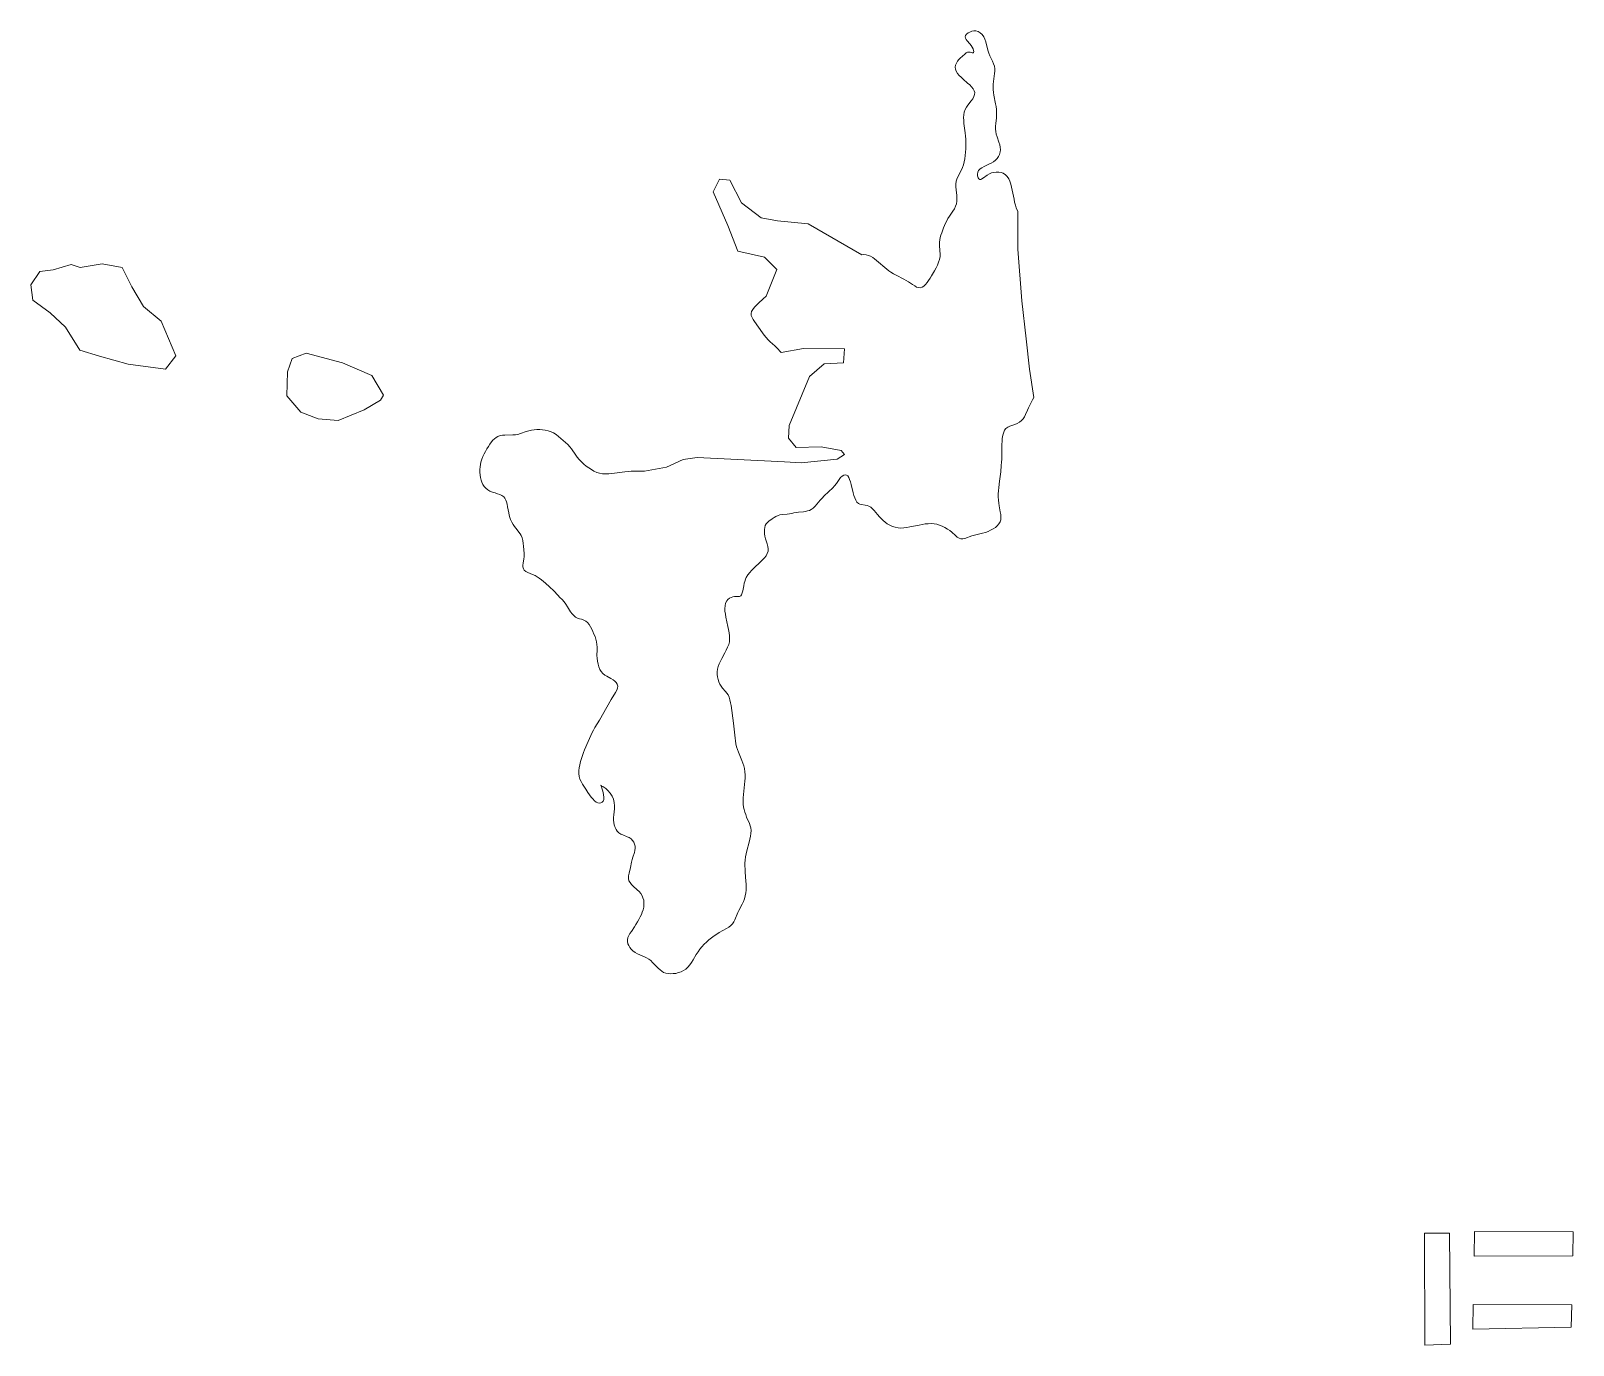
# Model space of a CAD drawing. Header units: metres. Extents: x 793723 to 812165, y 297650 to 314276.
# Drawn here: x 805465 to 806622, y 311042 to 312029 of the extents above; entities that cross this region are included whole.
import ezdxf

# ---------------------------------------------------------------- set-up
doc = ezdxf.new("R2010")
doc.units = ezdxf.units.M

msp = doc.modelspace()

# ---------------------------------------------------------------- linework, layer by layer
at = {"linetype": 'Continuous', "lineweight": 13}
for points in [[(806158.74, 312001.33), (806158.96, 312002.88), (806159.63, 312004.32), (806160.4, 312005.76), (806161.51, 312007.09), (806162.73, 312008.31), (806163.95, 312009.42), (806166.06, 312011.3), (806166.95, 312011.97), (806167.84, 312012.53), (806168.84, 312012.64), (806169.84, 312012.53), (806171.4, 312012.2), (806172.07, 312012.09), (806172.52, 312012.31), (806172.62, 312012.98), (806172.4, 312013.86), (806172.06, 312015.08), (806171.39, 312016.3), (806170.61, 312017.62), (806169.72, 312018.84), (806167.71, 312021.05), (806166.93, 312022.15), (806166.37, 312023.15), (806166.14, 312024.14), (806166.48, 312025.14), (806167.25, 312026.14), (806168.36, 312027.02), (806169.7, 312027.69), (806171.14, 312028.25), (806172.7, 312028.58), (806174.26, 312028.48), (806175.93, 312028.04), (806177.49, 312027.04), (806178.94, 312025.83), (806180.05, 312024.17), (806180.95, 312022.41), (806181.62, 312020.41)], [(806181.62, 312020.41), (806183.19, 312014), (806183.87, 312011.9), (806184.76, 312009.91), (806186.66, 312005.93), (806187.45, 312003.94), (806188.12, 312001.95), (806188.34, 312000.18), (806188.35, 311998.3), (806188.24, 311996.53), (806188.02, 311994.65), (806187.26, 311988.67), (806187.04, 311986.57), (806187.16, 311984.46), (806187.38, 311982.36), (806187.72, 311980.26), (806188.96, 311973.84), (806189.41, 311971.74), (806189.64, 311969.64), (806189.76, 311967.43), (806189.76, 311965.32), (806189.66, 311963.22), (806189.22, 311959.02), (806189, 311957.02), (806189.01, 311954.92), (806189.12, 311952.93), (806189.46, 311950.94), (806190.13, 311948.95), (806191.37, 311945.08), (806192.04, 311943.09), (806192.38, 311941.21), (806192.61, 311939.33), (806192.39, 311937.67), (806191.95, 311935.89), (806191.17, 311934.34), (806190.17, 311932.79), (806188.95, 311931.46), (806187.4, 311930.35)], [(806163.38, 311924.21), (806164.15, 311925.98), (806164.81, 311928.08), (806165.37, 311930.41), (806165.8, 311932.62), (806166.13, 311935.06), (806166.35, 311937.49), (806166.57, 311939.93), (806166.67, 311942.36), (806166.67, 311944.8), (806166.55, 311947.23), (806166.43, 311949.67), (806166.2, 311951.99), (806165.19, 311958.96), (806165.07, 311961.28), (806164.95, 311963.5), (806165.06, 311965.6), (806165.5, 311967.59), (806166.16, 311969.47), (806167.16, 311971.25), (806168.27, 311972.91), (806170.71, 311976.12), (806171.82, 311977.68), (806172.7, 311979.23), (806173.26, 311980.78), (806173.37, 311982.22), (806173.03, 311983.65), (806172.13, 311985.09), (806171.02, 311986.53), (806169.57, 311987.96), (806168.01, 311989.4), (806164.77, 311992.27), (806163.21, 311993.7), (806161.76, 311995.14), (806160.42, 311996.68), (806159.42, 311998.23), (806158.86, 311999.78), (806158.74, 312001.33)], [(806187.4, 311930.35), (806185.73, 311929.35), (806183.95, 311928.46), (806180.4, 311926.79), (806178.73, 311925.9), (806177.4, 311925.01), (806176.28, 311923.91), (806175.62, 311922.58), (806175.4, 311921.14), (806175.52, 311919.7), (806175.85, 311918.37), (806176.41, 311917.49), (806177.19, 311917.05), (806177.97, 311917.05), (806178.75, 311917.49), (806179.97, 311918.27), (806182.75, 311920.38), (806184.3, 311921.27), (806185.97, 311921.94), (806187.64, 311922.38), (806189.53, 311922.61), (806191.31, 311922.61), (806193.09, 311922.29), (806194.76, 311921.74), (806196.43, 311920.63), (806197.77, 311919.2), (806198.89, 311917.54), (806199.67, 311915.66), (806200.46, 311913.56), (806201.02, 311911.35), (806201.47, 311909.14), (806202.82, 311902.17), (806203.27, 311899.96), (806203.83, 311897.85), (806204.39, 311895.86), (806205.62, 311892.99), (806205.69, 311864.66), (806208.67, 311826.05)], [(806014.73, 311827.47), (806016.95, 311829.58), (806024.8, 311849.4), (806015.54, 311858.68), (805995.61, 311863.17), (805988, 311882.4), (805977.15, 311907.83), (805981.8, 311917.36), (805989.59, 311916.6), (805998.31, 311899.58), (806013.02, 311888.22), (806025.49, 311885.92), (806048.31, 311883.76), (806088.64, 311860.51), (806090.2, 311860.74), (806091.87, 311860.52), (806093.54, 311860.08), (806095.21, 311859.42), (806096.77, 311858.54), (806098.22, 311857.43), (806099.67, 311856.33), (806107.36, 311849.82), (806108.92, 311848.61), (806110.48, 311847.39), (806112.38, 311846.29), (806114.27, 311845.3), (806120.06, 311842.33), (806121.85, 311841.33), (806123.52, 311840.23), (806126.75, 311838.14), (806128.31, 311837.14), (806129.76, 311836.37), (806131.21, 311835.93), (806132.54, 311835.83), (806133.88, 311836.27), (806135.1, 311837.05), (806136.32, 311838.27), (806137.54, 311839.71)], [(806137.54, 311839.71), (806138.65, 311841.26), (806139.87, 311843.04), (806140.98, 311844.81), (806143.19, 311848.58), (806144.3, 311850.68), (806145.3, 311852.79), (806146.18, 311854.89), (806146.96, 311857.11), (806147.29, 311859.21), (806147.39, 311861.31), (806147.27, 311863.53), (806146.82, 311867.73), (806146.81, 311869.94), (806147.03, 311871.71), (806147.47, 311873.6), (806147.91, 311875.37), (806148.58, 311877.14), (806149.9, 311880.8), (806150.68, 311882.57), (806151.45, 311884.23), (806152.34, 311886), (806153.23, 311887.66), (806154.45, 311889.55), (806156.88, 311893.32), (806158.1, 311895.09), (806158.99, 311896.97), (806159.65, 311898.86), (806159.98, 311900.85), (806159.98, 311902.95), (806159.86, 311905.05), (806159.29, 311909.37), (806159.18, 311911.47), (806159.17, 311913.57), (806159.39, 311915.68), (806159.94, 311917.34), (806160.61, 311919.11), (806163.38, 311924.21)], [(806058.16, 311716.36), (806039.25, 311715.98), (806033.56, 311722.83), (806034.2, 311732.46), (806049.36, 311769.34), (806060.46, 311778.67), (806074.81, 311779.36), (806075.68, 311790.1), (806044.97, 311790.25), (806028.06, 311787.11), (806024.83, 311790.75), (806023.27, 311792.3), (806019.92, 311795.17), (806018.25, 311796.71), (806016.8, 311798.37), (806015.35, 311800.14), (806014.12, 311801.91), (806008.09, 311810.52), (806007.08, 311811.96), (806006.3, 311813.51), (806005.74, 311814.94), (806005.63, 311816.38), (806005.96, 311817.93), (806006.84, 311819.59), (806008.06, 311821.15), (806009.62, 311822.7), (806011.17, 311824.25), (806014.73, 311827.47)], [(806208.67, 311826.05), (806211.97, 311797.39), (806214.47, 311774.6), (806217.75, 311753.47), (806216.75, 311751.59), (806213.76, 311745.83), (806212.87, 311744.06), (806211.32, 311740.62), (806210.55, 311738.96), (806209.66, 311737.52), (806208.44, 311736.08), (806206.89, 311734.86), (806205.22, 311733.86), (806203.33, 311733.19), (806199.77, 311731.96), (806198.1, 311731.18), (806196.66, 311730.19), (806195.77, 311728.97), (806195.11, 311727.53), (806194.56, 311725.98), (806194.23, 311724.2), (806193.9, 311722.43), (806193.79, 311720.44), (806193.68, 311718.34), (806193.58, 311716.12), (806193.6, 311707.16), (806193.49, 311704.95), (806193.28, 311702.51), (806192.84, 311697.75), (806191.86, 311690.67), (806191.31, 311685.91), (806191.1, 311683.47), (806190.99, 311681.15), (806191, 311678.83), (806191.11, 311676.5), (806191.34, 311674.29), (806191.68, 311672.08), (806192.47, 311667.76)], [(805802.97, 311691.52), (805802.52, 311693.4), (805802.29, 311695.28), (805802.17, 311697.38), (805802.17, 311699.49), (805802.39, 311701.37), (805802.6, 311703.25), (805802.93, 311705.02), (805803.6, 311707.12), (805804.37, 311709.12), (805805.26, 311711.11), (805806.25, 311713), (805807.36, 311714.88), (805808.47, 311716.65), (805809.58, 311718.43), (805810.8, 311720.09), (805811.91, 311721.42), (805813.02, 311722.53), (805814.24, 311723.53), (805815.57, 311724.31), (805817.24, 311724.86), (805819.02, 311725.2), (805820.91, 311725.31), (805826.81, 311725.33), (805828.7, 311725.55), (805830.59, 311725.78), (805832.7, 311726.34), (805836.82, 311727.9), (805838.93, 311728.57), (805840.93, 311729.01), (805842.93, 311729.24), (805844.94, 311729.35), (805847.05, 311729.36), (805849.16, 311729.25), (805851.17, 311728.93), (805853.39, 311728.49), (805855.51, 311727.72), (805857.4, 311726.84)], [(805857.4, 311726.84), (805859.3, 311725.63), (805861.08, 311724.3), (805862.87, 311722.76), (805866.32, 311719.78), (805868, 311718.12), (805869.56, 311716.47), (805870.78, 311715.03), (805874.02, 311710.28), (805875.14, 311708.73), (805876.7, 311706.85), (805878.37, 311705.2), (805880.05, 311703.54), (805881.83, 311702), (805883.73, 311700.67), (805885.73, 311699.35), (805887.63, 311698.14), (805889.74, 311697.26), (805891.86, 311696.6), (805894.08, 311696.27), (805896.42, 311696.17), (805898.76, 311696.28), (805901.09, 311696.51), (805910.77, 311697.75), (805913.22, 311697.98), (805915.67, 311698.09), (805917.89, 311698.1), (805922.34, 311698.11), (805925.57, 311698.23), (805942.14, 311701.25), (805954.7, 311707.04), (805965.05, 311708.5), (806030.59, 311705.12), (806043.17, 311704.37), (806070.2, 311707.09), (806075.64, 311710.76), (806073.08, 311713.63), (806058.16, 311716.36)], [(805834.27, 311627.74), (805834.49, 311629.18), (805835.15, 311632.28), (805835.37, 311633.83), (805835.37, 311635.05), (805835.25, 311636.38), (805834.79, 311641.91), (805834.57, 311644.01), (805834.23, 311646.11), (805833.78, 311648.1), (805833, 311649.87), (805832.21, 311651.2), (805829.2, 311655.29), (805828.08, 311656.72), (805827.08, 311658.27), (805826.07, 311660.04), (805825.18, 311661.8), (805824.62, 311663.46), (805824.06, 311665.23), (805823.72, 311667), (805822.82, 311671.43), (805822.48, 311673.53), (805822.03, 311675.08), (805821.58, 311676.51), (805820.91, 311677.84), (805820.02, 311678.83), (805818.68, 311679.83), (805817.12, 311680.6), (805815.34, 311681.26), (805813.45, 311681.81), (805811.55, 311682.47), (805809.66, 311683.24), (805808.1, 311684.23), (805806.65, 311685.33), (805805.31, 311686.66), (805804.31, 311688.2), (805803.53, 311689.86), (805802.97, 311691.52)], [(806068.24, 311687.28), (806066.8, 311685.72), (806060.36, 311679.62), (806058.81, 311677.96), (806057.48, 311676.41), (806054.92, 311673.3), (806053.59, 311671.86), (806052.15, 311670.53), (806050.71, 311669.53), (806049.37, 311668.75), (806047.82, 311668.31), (806046.37, 311667.86), (806044.81, 311667.63), (806041.03, 311667.4), (806039.25, 311667.29), (806037.58, 311666.95), (806036.02, 311666.51), (806034.36, 311666.06), (806032.58, 311665.95), (806029.02, 311665.72), (806027.24, 311665.38), (806025.79, 311664.93), (806024.24, 311664.16), (806022.9, 311663.38), (806021.46, 311662.49), (806018.9, 311660.71), (806017.79, 311659.71), (806016.9, 311658.61), (806016.24, 311657.39), (806015.8, 311655.84), (806015.58, 311654.29), (806015.58, 311652.74), (806015.7, 311651.08), (806015.93, 311649.42), (806016.37, 311647.43), (806017.61, 311643.56), (806018.06, 311641.68), (806018.4, 311639.91)], [(806117.95, 311655.52), (806115.83, 311655.74), (806113.72, 311656.07), (806111.6, 311656.73), (806109.6, 311657.61), (806107.7, 311658.71), (806106.14, 311659.92), (806104.58, 311661.14), (806103.13, 311662.57), (806101.79, 311664.01), (806100.45, 311665.55), (806097.89, 311668.65), (806096.66, 311669.97), (806095.32, 311671.18), (806093.98, 311671.96), (806092.65, 311672.51), (806091.2, 311672.72), (806088.42, 311673.16), (806087.19, 311673.38), (806086.08, 311674.04), (806084.96, 311675.03), (806084.18, 311676.47), (806083.4, 311678.13), (806082.73, 311680.01), (806082.17, 311682), (806080.59, 311688.08), (806080.14, 311690.07), (806079.47, 311691.84), (806078.8, 311693.39), (806078.13, 311694.6), (806077.13, 311695.27), (806076.13, 311695.48), (806075.01, 311695.15), (806073.79, 311694.37), (806072.68, 311693.37), (806071.68, 311692.04), (806069.58, 311688.83), (806068.24, 311687.28)], [(806192.47, 311667.76), (806192.81, 311665.66), (806192.92, 311663.67), (806192.82, 311661.79), (806192.38, 311660.13), (806191.49, 311658.58), (806190.27, 311657.13), (806188.82, 311655.91), (806187.16, 311654.8), (806185.27, 311653.8), (806183.38, 311652.91), (806181.38, 311652.13), (806179.27, 311651.57), (806173.15, 311650.23), (806171.26, 311649.67), (806165.92, 311647.67), (806164.37, 311647.33), (806162.92, 311647.33), (806161.58, 311647.88), (806160.24, 311648.76), (806159.02, 311649.87), (806156.23, 311652.29), (806154.56, 311653.62), (806152.78, 311654.72), (806150.99, 311655.82), (806148.99, 311656.81), (806146.98, 311657.7), (806144.98, 311658.35), (806142.86, 311658.79), (806140.75, 311658.9), (806138.52, 311658.78), (806136.19, 311658.56), (806133.96, 311658.22), (806131.63, 311657.77), (806124.73, 311656.32), (806122.51, 311655.98), (806120.17, 311655.64), (806117.95, 311655.52)], [(806018.4, 311639.91), (806018.29, 311638.14), (806017.74, 311636.36), (806016.85, 311634.7), (806015.63, 311633.15), (806014.19, 311631.6), (806012.63, 311630.04), (806007.64, 311625.39), (806005.97, 311623.72), (806004.53, 311622.06), (806003.09, 311620.28), (806001.98, 311618.51), (806001.31, 311617.07), (806000.76, 311615.52), (806000.43, 311614.08), (805999.99, 311612.09), (805999.33, 311608.32), (805998.89, 311606.77), (805998.45, 311605.44), (805997.78, 311604.56), (805996.89, 311604.22), (805995.78, 311604.11), (805994.45, 311604.22), (805993.11, 311604.1), (805991.89, 311603.88), (805990.55, 311603.43), (805989.33, 311602.77), (805988.22, 311601.88), (805987.33, 311600.77), (805986.45, 311599.11), (805986.01, 311597.23), (805985.9, 311595.23), (805985.9, 311593.02), (805986.24, 311590.81), (805986.58, 311588.6), (805988.16, 311581.63), (805988.72, 311579.31), (805989.06, 311576.98)], [(805889.15, 311572.1), (805888.48, 311574.09), (805887.69, 311575.97), (805886.91, 311577.85), (805886.01, 311579.62), (805885.01, 311581.5), (805884, 311583.15), (805882.78, 311584.59), (805881.55, 311585.69), (805880.1, 311586.46), (805878.43, 311587.01), (805876.87, 311587.45), (805875.31, 311587.89), (805873.86, 311588.66), (805872.53, 311589.77), (805871.3, 311591.2), (805870.18, 311592.75), (805867.84, 311596.39), (805866.61, 311598.27), (805865.27, 311600.04), (805863.71, 311601.81), (805862.15, 311603.46), (805860.58, 311605.23), (805857.46, 311608.43), (805854.34, 311611.3), (805851.33, 311614.17), (805849.77, 311615.5), (805848.21, 311616.71), (805846.65, 311617.81), (805845.09, 311618.92), (805843.53, 311619.8), (805841.63, 311620.68), (805838.07, 311622.11), (805836.62, 311622.88), (805835.39, 311623.87), (805834.72, 311624.98), (805834.27, 311626.3), (805834.27, 311627.74)], [(805877.02, 311477.9), (805877.57, 311480.22), (805878.23, 311482.55), (805879.01, 311484.87), (805879.89, 311487.09), (805880.66, 311489.19), (805883.32, 311495.4), (805885.31, 311499.83), (805886.31, 311502.04), (805887.42, 311503.93), (805888.41, 311505.81), (805891.74, 311511.46), (805897.28, 311521.21), (805900.6, 311526.87), (805903.93, 311532.18), (805904.82, 311533.85), (805905.37, 311535.4), (805905.59, 311536.95), (805905.14, 311538.27), (805904.36, 311539.49), (805903.35, 311540.59), (805902.02, 311541.7), (805900.46, 311542.69), (805897.34, 311544.34), (805895.89, 311545.22), (805894.44, 311546.33), (805893.21, 311547.76), (805892.21, 311549.42), (805891.31, 311551.41), (805890.75, 311553.4), (805890.3, 311555.61), (805890.07, 311557.83), (805889.96, 311559.82), (805890.06, 311564.02), (805890.16, 311566.13), (805889.94, 311568.23), (805889.6, 311570.22), (805889.15, 311572.1)], [(805989.06, 311576.98), (805989.4, 311574.66), (805989.4, 311572.45), (805989.3, 311570.23), (805988.74, 311568.13), (805987.97, 311566.02), (805986.97, 311563.92), (805985.98, 311561.81), (805983.65, 311557.71), (805982.65, 311555.72), (805981.66, 311553.62), (805980.88, 311551.62), (805980.33, 311549.52), (805980.11, 311547.53), (805980.12, 311545.64), (805980.46, 311543.76), (805980.8, 311541.88), (805981.47, 311540.11), (805982.14, 311538.35), (805983.14, 311536.8), (805984.15, 311535.47), (805986.38, 311532.93), (805987.38, 311531.61), (805988.39, 311530.28), (805989.17, 311528.51), (805989.73, 311526.52), (805990.18, 311524.42), (805990.52, 311522.32), (805992.33, 311509.04), (805992.9, 311504.51), (805993.58, 311497.87), (805993.81, 311495.77), (805994.15, 311493.56), (805994.6, 311491.45), (805995.27, 311489.35), (805996.06, 311487.25), (805998.63, 311481.17), (805999.41, 311479.07)], [(805902.23, 311451.95), (805901.22, 311454.38), (805899.77, 311456.59), (805898.21, 311458.47), (805896.65, 311460.02), (805895.2, 311461.12), (805894.3, 311461.56), (805893.64, 311461.89), (805893.3, 311461.89), (805893.08, 311462.33), (805892.97, 311462.55), (805892.86, 311462.44), (805892.97, 311462), (805893.98, 311458.9), (805894.54, 311457.13), (805894.88, 311455.36), (805895.1, 311453.48), (805895, 311451.93), (805894.55, 311450.61), (805893.89, 311449.83), (805892.89, 311449.38), (805891.77, 311449.16), (805890.66, 311449.38), (805889.32, 311449.93), (805888.1, 311450.92), (805886.76, 311452.25), (805885.53, 311453.68), (805884.31, 311455.23), (805883.19, 311457), (805881.51, 311459.65), (805879.17, 311463.41), (805878.16, 311465.28), (805877.16, 311467.16), (805876.59, 311469.15), (805876.26, 311471.26), (805876.36, 311473.47), (805876.58, 311475.68), (805877.02, 311477.9)], [(805999.41, 311479.07), (806000.09, 311477.08), (806000.65, 311474.98), (806000.99, 311472.66), (806001.1, 311470.22), (806001, 311467.9), (806000.89, 311465.46), (805999.91, 311455.61), (805999.7, 311453.18), (805999.7, 311450.85), (805999.71, 311448.42), (805999.94, 311446.1), (806000.39, 311444.22), (806000.84, 311442.34), (806001.51, 311440.46), (806002.18, 311438.69), (806004.31, 311433.71), (806004.87, 311432.16), (806005.32, 311430.51), (806005.54, 311428.51), (806005.44, 311426.41), (806005.11, 311424.31), (806004.67, 311422.09), (806004.12, 311419.88), (806002.35, 311413.24), (806001.8, 311411.02), (806001.36, 311408.7), (806001.03, 311406.37), (806000.93, 311404.16), (806000.93, 311401.94), (806001.05, 311399.62), (806001.16, 311397.41), (806001.74, 311390.55), (806001.85, 311388.34), (806001.97, 311386.01), (806001.86, 311383.8), (806001.65, 311381.7), (806001.21, 311379.48)], [(805921.64, 311382.72), (805920.19, 311384.16), (805917.18, 311386.7), (805915.84, 311388.02), (805914.73, 311389.46), (805913.94, 311390.89), (805913.61, 311392.66), (805913.71, 311394.55), (805914.04, 311396.65), (805915.03, 311400.86), (805915.91, 311404.73), (805916.35, 311406.72), (805916.8, 311408.61), (805918.01, 311412.04), (805918.45, 311413.59), (805918.67, 311415.25), (805918.56, 311416.8), (805918.22, 311418.35), (805917.55, 311419.79), (805916.65, 311421.11), (805915.54, 311422.22), (805914.2, 311423.21), (805912.64, 311423.87), (805909.3, 311425.19), (805907.74, 311425.85), (805906.29, 311426.84), (805905.18, 311428.06), (805904.28, 311429.38), (805903.5, 311430.93), (805902.94, 311432.7), (805902.49, 311434.47), (805902.26, 311436.35), (805902.26, 311438.34), (805902.48, 311440.44), (805903.02, 311444.76), (805903.13, 311447.08), (805902.9, 311449.52), (805902.23, 311451.95)], [(805938.58, 311323.01), (805937.25, 311324), (805935.8, 311325.32), (805931.67, 311329.63), (805930.33, 311330.95), (805928.77, 311332.06), (805927.21, 311333.05), (805925.54, 311333.82), (805922.2, 311335.25), (805920.42, 311336.13), (805918.63, 311337.12), (805916.96, 311338.34), (805915.51, 311339.55), (805914.51, 311340.88), (805913.72, 311342.2), (805913.17, 311343.64), (805912.83, 311345.19), (805912.82, 311346.63), (805913.15, 311348.18), (805913.82, 311349.73), (805914.7, 311351.28), (805915.81, 311352.83), (805918.03, 311356.16), (805919.14, 311358.04), (805920.36, 311359.92), (805921.36, 311361.81), (805922.35, 311363.69), (805923.24, 311365.46), (805923.9, 311367.35), (805924.57, 311369.12), (805925.01, 311371), (805925.22, 311372.77), (805925.22, 311374.54), (805924.99, 311376.31), (805924.43, 311378.08), (805923.76, 311379.63), (805922.87, 311381.18), (805921.64, 311382.72)], [(806001.21, 311379.48), (806000.54, 311377.38), (805999.77, 311375.38), (805998.88, 311373.39), (805996.34, 311368.62), (805995.56, 311366.96), (805993.46, 311361.65), (805992.57, 311359.98), (805991.58, 311358.54), (805990.36, 311357.21), (805988.8, 311355.99), (805987.13, 311354.99), (805981.58, 311351.99), (805979.8, 311350.88), (805977.8, 311349.55), (805975.8, 311348.1), (805973.91, 311346.55), (805972.14, 311344.89), (805970.36, 311343.22), (805968.69, 311341.34), (805967.14, 311339.45), (805965.81, 311337.57), (805964.48, 311335.57), (805962.04, 311331.58), (805960.82, 311329.59), (805959.49, 311327.7), (805958.05, 311326.04), (805956.49, 311324.6), (805954.83, 311323.49), (805953.05, 311322.6), (805951.16, 311321.93), (805949.16, 311321.37), (805947.16, 311321.15), (805945.26, 311321.03), (805943.26, 311321.14), (805941.48, 311321.57), (805939.92, 311322.12), (805938.58, 311323.01)]]:
    msp.add_lwpolyline(points, dxfattribs=at)
for points in [[(805495.48, 311853.13), (805502.16, 311850.94), (805518.73, 311853.63), (805533.76, 311850.9), (805541.03, 311836.42), (805549.74, 311821.83), (805563.12, 311810.69), (805574.08, 311784.82), (805566.32, 311774.73), (805538.27, 311778.54), (805516.78, 311784.57), (805501.97, 311789.08), (805491.36, 311806.2), (805479.76, 311816.91), (805466.83, 311826.51), (805465.25, 311837.9), (805471.9, 311847.99), (805481.91, 311849.23)], [(805680.9, 311737.49), (805667.87, 311742.44), (805657.27, 311754.7), (805657.79, 311772.62), (805661.33, 311782.81), (805671.78, 311786.6), (805698.94, 311779.58), (805721, 311770.01), (805729.82, 311755.31), (805727.49, 311751.54), (805715.38, 311744.21), (805695.82, 311736.08)], [(806530.21, 311043.1), (806510.96, 311042.39), (806510.76, 311126.49), (806529.56, 311126.54)], [(806622.25, 311127.31), (806621.96, 311109.49), (806547.96, 311109.21), (806548.14, 311127.58)], [(806621.27, 311072.53), (806620.75, 311055.82), (806546.98, 311054.43), (806547.16, 311072.8)]]:
    msp.add_lwpolyline(points, close=True, dxfattribs=at)

doc.saveas('drawing.dxf')
